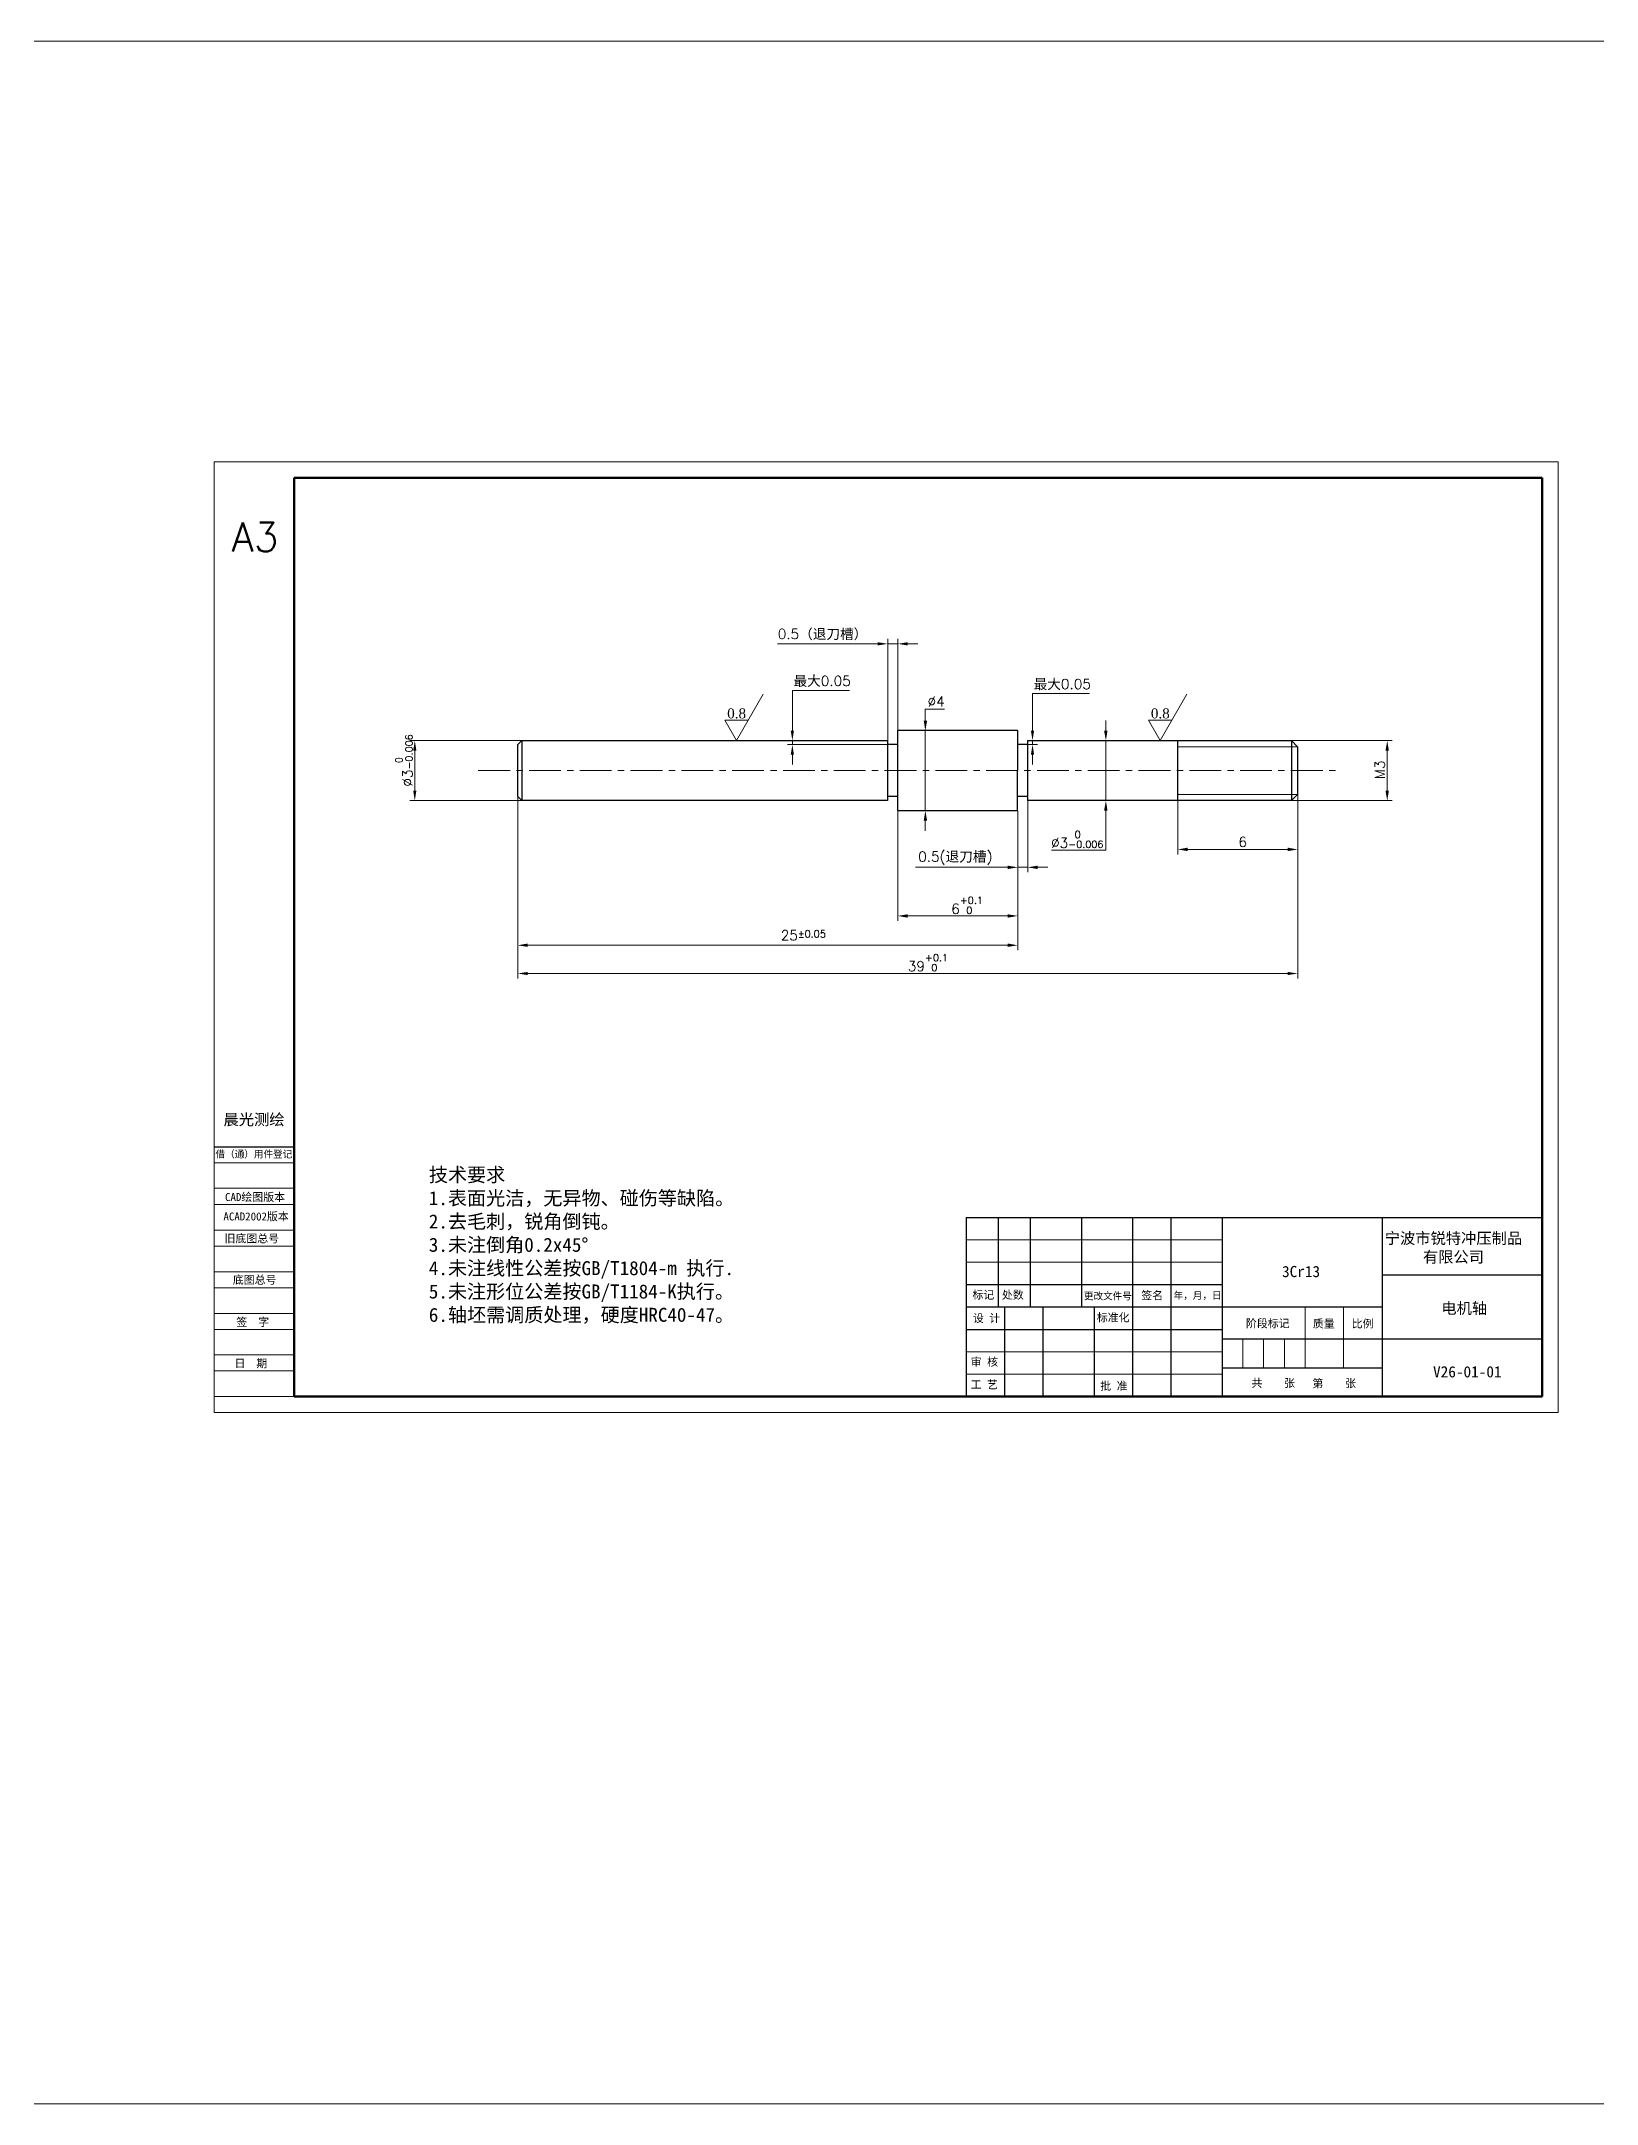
# Model space of a CAD drawing. Header units: millimetres. Extents: x 2517 to 6633, y 792 to 3241.
# Drawn here: x 3246.3 to 3324.1, y 1438 to 1541.1 of the extents above; entities that cross this region are included whole.
import ezdxf

# ---------------------------------------------------------------- set-up
doc = ezdxf.new("R2010")
doc.units = ezdxf.units.MM
doc.linetypes.add('CENTER', pattern=[50.8, 31.75, -6.35, 6.35, -6.35])
for name, color, linetype, lineweight in [('中心线', 1, 'CENTER', 9), ('填充', 3, 'Continuous', 9), ('实线', 7, 'Continuous', 25), ('尺寸标注', 2, 'Continuous', 9), ('引导线', 6, 'Continuous', 9), ('文本', 3, 'Continuous', 15), ('粗实线', 9, 'Continuous', 50)]:
    doc.layers.add(name, color=color, linetype=linetype, lineweight=lineweight)
doc.styles.add('st', font='txt.shx')
doc.styles.get("Standard").update_dxf_attribs({"font": 'simfang.ttf'})
doc.dimstyles.new('st0.2', dxfattribs={"dimscale": 0.2, "dimtxt": 2.5, "dimasz": 2.5, "dimexe": 1.25, "dimexo": 0, "dimtad": 1, "dimtoh": 1, "dimdec": 3, "dimdsep": 46, "dimtxsty": 'st', "dimcen": 0, "dimclrd": 256, "dimclre": 256, "dimclrt": 256, "dimadec": 4, "dimazin": 2, "dimtfac": 1, "dimtdec": 3, "dimtmove": 0, "dimatfit": 1, "dimfxl": 1, "dimlwd": -1, "dimlwe": -1, "dimarcsym": 0})

# ---------------------------------------------------------------- blocks, each defined once
blk = doc.blocks.new('*D104')
at = {"layer": 'Defpoints', "color": 0, "ltscale": 0.2, "transparency": 16777216}
for p in [(3270.34, 1506.17), (3264.99, 1503.17), (3270.34, 1503.17)]:
    blk.add_point(p, dxfattribs=at)
at = {"layer": '尺寸标注', "ltscale": 0.2, "transparency": 16777216}
for p, q in [((3270.34, 1506.17), (3264.74, 1506.17)), ((3264.99, 1505.67), (3264.99, 1503.67)), ((3270.34, 1503.17), (3264.74, 1503.17))]:
    blk.add_line(p, q, dxfattribs=at)
for points in [[(3264.91, 1505.67), (3265.07, 1505.67), (3264.99, 1506.17)], [(3264.91, 1503.67), (3265.07, 1503.67), (3264.99, 1503.17)]]:
    blk.add_solid(points, dxfattribs=at)
at = {"layer": '尺寸标注', "ltscale": 0.2, "transparency": 16777216, "insert": (3264.45, 1505.18), "char_height": 0.5, "attachment_point": 5, "rotation": 90, "style": 'st'}
blk.add_mtext('%%c3{}{\\H0.71x;\\C3;\\S 0^ -0.006;}', dxfattribs=at)
blk = doc.blocks.new('*D105')
at = {"layer": 'Defpoints', "color": 0, "ltscale": 0.2, "transparency": 16777216}
for p in [(3308.83, 1506.17), (3308.83, 1503.17), (3313.62, 1503.17)]:
    blk.add_point(p, dxfattribs=at)
at = {"layer": '尺寸标注', "ltscale": 0.2, "transparency": 16777216}
for p, q in [((3308.83, 1506.17), (3313.87, 1506.17)), ((3313.62, 1505.67), (3313.62, 1503.67)), ((3308.83, 1503.17), (3313.87, 1503.17))]:
    blk.add_line(p, q, dxfattribs=at)
for points in [[(3313.53, 1505.67), (3313.7, 1505.67), (3313.62, 1506.17)], [(3313.53, 1503.67), (3313.7, 1503.67), (3313.62, 1503.17)]]:
    blk.add_solid(points, dxfattribs=at)
at = {"layer": '尺寸标注', "ltscale": 0.2, "transparency": 16777216, "insert": (3313.24, 1504.71), "char_height": 0.5, "attachment_point": 5, "rotation": 90, "style": 'st'}
blk.add_mtext('M3', dxfattribs=at)
blk = doc.blocks.new('*D106')
at = {"layer": 'Defpoints', "color": 0, "ltscale": 0.2, "transparency": 16777216}
for p in [(3295.14, 1506.67), (3290.52, 1502.67), (3295.14, 1502.67)]:
    blk.add_point(p, dxfattribs=at)
at = {"layer": '尺寸标注', "ltscale": 0.2, "transparency": 16777216}
for p, q in [((3290.52, 1507.17), (3290.52, 1507.75)), ((3290.52, 1507.75), (3291.48, 1507.75)), ((3295.14, 1506.67), (3290.27, 1506.67)), ((3290.52, 1502.67), (3290.52, 1506.67)), ((3295.14, 1502.67), (3290.27, 1502.67)), ((3290.52, 1502.17), (3290.52, 1501.67))]:
    blk.add_line(p, q, dxfattribs=at)
for points in [[(3290.44, 1507.17), (3290.61, 1507.17), (3290.52, 1506.67)], [(3290.44, 1502.17), (3290.61, 1502.17), (3290.52, 1502.67)]]:
    blk.add_solid(points, dxfattribs=at)
at = {"layer": '尺寸标注', "ltscale": 0.2, "transparency": 16777216, "insert": (3291.06, 1508.12), "char_height": 0.5, "attachment_point": 5, "style": 'st'}
blk.add_mtext('%%c4', dxfattribs=at)
blk = doc.blocks.new('*D107')
at = {"layer": 'Defpoints', "color": 0, "ltscale": 0.2, "transparency": 16777216}
for p in [(3298.49, 1506.17), (3298.77, 1503.17), (3299.55, 1503.17)]:
    blk.add_point(p, dxfattribs=at)
at = {"layer": '尺寸标注', "ltscale": 0.2, "transparency": 16777216}
for p, q in [((3299.55, 1506.67), (3299.55, 1507.17)), ((3298.49, 1506.17), (3299.8, 1506.17)), ((3299.55, 1506.17), (3299.55, 1503.17)), ((3298.77, 1503.17), (3299.8, 1503.17)), ((3299.55, 1502.67), (3299.55, 1500.69)), ((3299.55, 1500.69), (3296.83, 1500.69))]:
    blk.add_line(p, q, dxfattribs=at)
for points in [[(3299.46, 1506.67), (3299.63, 1506.67), (3299.55, 1506.17)], [(3299.46, 1502.67), (3299.63, 1502.67), (3299.55, 1503.17)]]:
    blk.add_solid(points, dxfattribs=at)
at = {"layer": '尺寸标注', "ltscale": 0.2, "transparency": 16777216, "insert": (3298.12, 1501.23), "char_height": 0.5, "attachment_point": 5, "style": 'st'}
blk.add_mtext('%%c3{}{\\H0.71x;\\C3;\\S 0^ -0.006;}', dxfattribs=at)
blk = doc.blocks.new('*D108')
at = {"layer": 'Defpoints', "color": 0, "ltscale": 0.2, "transparency": 16777216}
for p in [(3309.14, 1503.48), (3303.14, 1503.17), (3309.14, 1500.73)]:
    blk.add_point(p, dxfattribs=at)
at = {"layer": '尺寸标注', "ltscale": 0.2, "transparency": 16777216}
for p, q in [((3309.14, 1503.48), (3309.14, 1500.48)), ((3303.14, 1503.17), (3303.14, 1500.48)), ((3303.64, 1500.73), (3308.64, 1500.73))]:
    blk.add_line(p, q, dxfattribs=at)
for points in [[(3303.64, 1500.82), (3303.64, 1500.65), (3303.14, 1500.73)], [(3308.64, 1500.82), (3308.64, 1500.65), (3309.14, 1500.73)]]:
    blk.add_solid(points, dxfattribs=at)
at = {"layer": '尺寸标注', "ltscale": 0.2, "transparency": 16777216, "insert": (3306.39, 1501.11), "char_height": 0.5, "attachment_point": 5, "style": 'st'}
blk.add_mtext('6', dxfattribs=at)
blk = doc.blocks.new('*D109')
at = {"layer": 'Defpoints', "color": 0, "ltscale": 0.2, "transparency": 16777216}
for p in [(3289.14, 1502.67), (3295.14, 1502.67), (3295.14, 1497.41)]:
    blk.add_point(p, dxfattribs=at)
at = {"layer": '尺寸标注', "ltscale": 0.2, "transparency": 16777216}
for p, q in [((3289.14, 1502.67), (3289.14, 1497.16)), ((3295.14, 1502.67), (3295.14, 1497.16)), ((3289.64, 1497.41), (3294.64, 1497.41))]:
    blk.add_line(p, q, dxfattribs=at)
for points in [[(3289.64, 1497.49), (3289.64, 1497.32), (3289.14, 1497.41)], [(3294.64, 1497.49), (3294.64, 1497.32), (3295.14, 1497.41)]]:
    blk.add_solid(points, dxfattribs=at)
at = {"layer": '尺寸标注', "ltscale": 0.2, "transparency": 16777216, "insert": (3292.61, 1497.94), "char_height": 0.5, "attachment_point": 5, "style": 'st'}
blk.add_mtext('6{}{\\H0.71x;\\C3;\\S+0.1^  0;}', dxfattribs=at)
blk = doc.blocks.new('*D110')
at = {"layer": 'Defpoints', "color": 0, "ltscale": 0.2, "transparency": 16777216}
for p in [(3270.14, 1503.37), (3309.14, 1503.48), (3309.14, 1494.53)]:
    blk.add_point(p, dxfattribs=at)
at = {"layer": '尺寸标注', "ltscale": 0.2, "transparency": 16777216}
for p, q in [((3270.14, 1503.37), (3270.14, 1494.28)), ((3309.14, 1503.48), (3309.14, 1494.28)), ((3270.64, 1494.53), (3308.64, 1494.53))]:
    blk.add_line(p, q, dxfattribs=at)
for points in [[(3270.64, 1494.61), (3270.64, 1494.45), (3270.14, 1494.53)], [(3308.64, 1494.61), (3308.64, 1494.45), (3309.14, 1494.53)]]:
    blk.add_solid(points, dxfattribs=at)
at = {"layer": '尺寸标注', "ltscale": 0.2, "transparency": 16777216, "insert": (3290.65, 1495.07), "char_height": 0.5, "attachment_point": 5, "style": 'st'}
blk.add_mtext('39{}{\\H0.71x;\\C3;\\S+0.1^  0;}', dxfattribs=at)
blk = doc.blocks.new('*D111')
at = {"layer": 'Defpoints', "color": 0, "ltscale": 0.2, "transparency": 16777216}
for p in [(3295.14, 1502.67), (3295.64, 1503.17), (3295.14, 1499.84)]:
    blk.add_point(p, dxfattribs=at)
at = {"layer": '尺寸标注', "ltscale": 0.2, "transparency": 16777216}
for p, q in [((3295.14, 1502.67), (3295.14, 1499.59)), ((3295.64, 1503.17), (3295.64, 1499.59)), ((3294.64, 1499.84), (3290.03, 1499.84)), ((3295.64, 1499.84), (3295.14, 1499.84)), ((3296.14, 1499.84), (3296.64, 1499.84))]:
    blk.add_line(p, q, dxfattribs=at)
for points in [[(3294.64, 1499.92), (3294.64, 1499.75), (3295.14, 1499.84)], [(3296.14, 1499.92), (3296.14, 1499.75), (3295.64, 1499.84)]]:
    blk.add_solid(points, dxfattribs=at)
at = {"layer": '尺寸标注', "ltscale": 0.2, "transparency": 16777216, "insert": (3292.02, 1500.29), "char_height": 0.5, "attachment_point": 5, "style": 'st'}
blk.add_mtext('0.5(退刀槽)', dxfattribs=at)
blk = doc.blocks.new('*D112')
at = {"layer": 'Defpoints', "color": 0, "ltscale": 0.2, "transparency": 16777216}
for p in [(3295.64, 1506.17), (3295.64, 1505.97), (3295.88, 1505.97)]:
    blk.add_point(p, dxfattribs=at)
at = {"layer": '尺寸标注', "ltscale": 0.2, "transparency": 16777216}
for p, q in [((3295.88, 1506.67), (3295.88, 1508.52)), ((3295.88, 1508.52), (3298.73, 1508.52)), ((3295.64, 1506.17), (3296.13, 1506.17)), ((3295.64, 1505.97), (3296.13, 1505.97)), ((3295.88, 1505.97), (3295.88, 1506.17)), ((3295.88, 1505.47), (3295.88, 1504.97))]:
    blk.add_line(p, q, dxfattribs=at)
for points in [[(3295.8, 1506.67), (3295.96, 1506.67), (3295.88, 1506.17)], [(3295.8, 1505.47), (3295.96, 1505.47), (3295.88, 1505.97)]]:
    blk.add_solid(points, dxfattribs=at)
at = {"layer": '尺寸标注', "ltscale": 0.2, "transparency": 16777216, "insert": (3297.37, 1508.97), "char_height": 0.5, "attachment_point": 5, "style": 'st'}
blk.add_mtext('最大0.05', dxfattribs=at)
blk = doc.blocks.new('*D350')
at = {"layer": 'Defpoints', "color": 0, "ltscale": 0.2, "transparency": 16777216}
for p in [(3270.14, 1503.37), (3295.14, 1502.67), (3295.14, 1495.94)]:
    blk.add_point(p, dxfattribs=at)
at = {"layer": '尺寸标注', "ltscale": 0.2, "transparency": 16777216}
for p, q in [((3270.14, 1503.37), (3270.14, 1495.69)), ((3295.14, 1502.67), (3295.14, 1495.69)), ((3270.64, 1495.94), (3294.64, 1495.94))]:
    blk.add_line(p, q, dxfattribs=at)
for points in [[(3270.64, 1496.03), (3270.64, 1495.86), (3270.14, 1495.94)], [(3294.64, 1496.03), (3294.64, 1495.86), (3295.14, 1495.94)]]:
    blk.add_solid(points, dxfattribs=at)
at = {"layer": '尺寸标注', "ltscale": 0.2, "transparency": 16777216, "insert": (3284.42, 1496.44), "char_height": 0.5, "attachment_point": 5, "style": 'st'}
blk.add_mtext('25{}{\\A0;{\\H1.5x;}{\\A2;\\H0.71x;\\C3;%%p0.05}}', dxfattribs=at)
blk = doc.blocks.new('*D426')
at = {"layer": 'Defpoints', "color": 0, "ltscale": 0.2, "transparency": 16777216}
for p in [(3289.14, 1511.01), (3289.14, 1506.67), (3288.64, 1506.17)]:
    blk.add_point(p, dxfattribs=at)
at = {"layer": '尺寸标注', "ltscale": 0.2, "transparency": 16777216}
for p, q in [((3288.14, 1511.01), (3283.13, 1511.01)), ((3288.64, 1506.17), (3288.64, 1511.26)), ((3289.14, 1511.01), (3288.64, 1511.01)), ((3289.14, 1506.67), (3289.14, 1511.26)), ((3289.64, 1511.01), (3290.14, 1511.01))]:
    blk.add_line(p, q, dxfattribs=at)
for points in [[(3288.14, 1511.09), (3288.14, 1510.93), (3288.64, 1511.01)], [(3289.64, 1511.09), (3289.64, 1510.93), (3289.14, 1511.01)]]:
    blk.add_solid(points, dxfattribs=at)
at = {"layer": '尺寸标注', "ltscale": 0.2, "transparency": 16777216, "insert": (3285.38, 1511.47), "char_height": 0.5, "attachment_point": 5, "style": 'st'}
blk.add_mtext('0.5（退刀槽）', dxfattribs=at)
blk = doc.blocks.new('*D427')
at = {"layer": 'Defpoints', "color": 0, "ltscale": 0.2, "transparency": 16777216}
for p in [(3283.87, 1505.97), (3288.64, 1506.17), (3288.64, 1505.97)]:
    blk.add_point(p, dxfattribs=at)
at = {"layer": '尺寸标注', "ltscale": 0.2, "transparency": 16777216}
for p, q in [((3283.87, 1506.67), (3283.87, 1508.67)), ((3283.87, 1508.67), (3286.72, 1508.67)), ((3288.64, 1506.17), (3283.62, 1506.17)), ((3288.64, 1505.97), (3283.62, 1505.97)), ((3283.87, 1505.97), (3283.87, 1506.17)), ((3283.87, 1505.47), (3283.87, 1504.97))]:
    blk.add_line(p, q, dxfattribs=at)
for points in [[(3283.79, 1506.67), (3283.95, 1506.67), (3283.87, 1506.17)], [(3283.79, 1505.47), (3283.95, 1505.47), (3283.87, 1505.97)]]:
    blk.add_solid(points, dxfattribs=at)
at = {"layer": '尺寸标注', "ltscale": 0.2, "transparency": 16777216, "insert": (3285.36, 1509.13), "char_height": 0.5, "attachment_point": 5, "style": 'st'}
blk.add_mtext('最大0.05', dxfattribs=at)

msp = doc.modelspace()

# ---------------------------------------------------------------- linework, layer by layer
at = {"layer": '中心线', "ltscale": 0.05}
msp.add_line((3268.1647, 1504.6722), (3311.3275, 1504.6722), dxfattribs=at)
at = {"layer": '填充', "ltscale": 0.2}
for p, q in [((3309.1364, 1505.8635), (3303.1364, 1505.8635)), ((3309.1364, 1503.481), (3303.1364, 1503.481))]:
    msp.add_line(p, q, dxfattribs=at)
at = {"layer": '实线', "ltscale": 0.2}
for p, q in [((3295.1364, 1506.6722), (3289.1364, 1506.6722)), ((3289.1364, 1506.6722), (3289.1364, 1502.6722)), ((3295.1364, 1506.6722), (3295.1364, 1504.6722)), ((3270.3364, 1506.1722), (3270.1364, 1505.9722)), ((3270.1364, 1504.6722), (3270.1364, 1505.9722)), ((3270.3364, 1506.1722), (3288.6364, 1506.1722)), ((3270.3364, 1506.1722), (3270.3364, 1503.1722)), ((3289.1364, 1505.9722), (3288.6364, 1505.9722)), ((3295.6364, 1505.9722), (3295.1364, 1505.9722)), ((3295.6364, 1506.1722), (3308.8277, 1506.1722)), ((3295.6364, 1506.1722), (3295.6364, 1503.1722)), ((3295.6364, 1506.1722), (3295.6364, 1505.9722)), ((3303.1364, 1506.1722), (3303.1364, 1503.1722)), ((3308.8277, 1506.1722), (3309.1364, 1505.8635)), ((3308.8277, 1506.1722), (3308.8277, 1503.1722)), ((3309.1364, 1505.8635), (3309.1364, 1503.481)), ((3270.1364, 1503.3722), (3270.1364, 1504.6722)), ((3295.1364, 1502.6722), (3295.1364, 1504.6722)), ((3270.3364, 1503.1722), (3270.1364, 1503.3722)), ((3289.1364, 1503.3722), (3288.6364, 1503.3722)), ((3295.6364, 1503.3722), (3295.1364, 1503.3722)), ((3308.8277, 1503.1722), (3309.1364, 1503.481)), ((3288.6364, 1503.1722), (3270.3364, 1503.1722)), ((3289.1364, 1502.6722), (3295.1364, 1502.6722)), ((3308.8277, 1503.1722), (3295.6364, 1503.1722))]:
    msp.add_line(p, q, dxfattribs=at)
at = {"layer": '实线', "ltscale": 0.1}
msp.add_line((3288.6364, 1506.1722), (3288.6364, 1503.1722), dxfattribs=at)
at = {"layer": '实线'}
for p, q in [((3254.9584, 1485.8612), (3258.9584, 1485.8612)), ((3258.9584, 1473.3812), (3258.9584, 1482.3412)), ((3258.9584, 1482.3412), (3258.9584, 1473.3812)), ((3292.5584, 1482.3412), (3321.3584, 1482.3412)), ((3292.5614, 1482.3412), (3292.5614, 1473.3812)), ((3294.1614, 1482.3412), (3294.1614, 1477.8612)), ((3295.7614, 1482.3412), (3295.7614, 1477.8612)), ((3298.3214, 1482.3412), (3298.3214, 1477.8612)), ((3300.8814, 1482.3412), (3300.8814, 1473.3812)), ((3302.8014, 1482.3412), (3302.8014, 1473.3812)), ((3305.3614, 1482.3412), (3305.3614, 1473.3812)), ((3313.3584, 1482.3412), (3313.3584, 1473.3812)), ((3292.5584, 1478.9812), (3305.3614, 1478.9812)), ((3313.3584, 1479.4612), (3321.3584, 1479.4612)), ((3292.5584, 1477.8612), (3305.3614, 1477.8612)), ((3294.4814, 1477.8612), (3294.4814, 1473.3812)), ((3296.4014, 1477.8612), (3296.4014, 1473.3812)), ((3298.9614, 1477.8612), (3298.9614, 1473.3812)), ((3305.3614, 1477.8612), (3313.3584, 1477.8612)), ((3292.5584, 1476.7412), (3305.3614, 1476.7412)), ((3305.3614, 1476.2612), (3321.3584, 1476.2612)), ((3305.3614, 1474.8212), (3313.3584, 1474.8212)), ((3292.5584, 1473.3812), (3321.3584, 1473.3812))]:
    msp.add_line(p, q, dxfattribs=at)
at = {"layer": '尺寸标注', "ltscale": 0.2}
for p, q in [((3054.3981, 1541.131), (3645.4033, 1541.131)), ((3054.3981, 1438.0325), (3645.4033, 1438.0325))]:
    msp.add_line(p, q, dxfattribs=at)
at = {"layer": '引导线'}
for p, q in [((3254.9584, 1520.1012), (3322.1584, 1520.1012)), ((3254.9584, 1472.5812), (3254.9584, 1520.1012)), ((3322.1584, 1472.5812), (3322.1584, 1520.1012)), ((3258.9584, 1485.0612), (3254.9584, 1485.0612)), ((3258.9584, 1483.8069), (3254.9584, 1483.8069)), ((3258.9584, 1482.9812), (3254.9584, 1482.9812)), ((3258.9584, 1481.7012), (3254.9584, 1481.7012)), ((3258.9584, 1480.9012), (3254.9584, 1480.9012)), ((3292.5584, 1481.2212), (3305.3614, 1481.2212)), ((3258.9584, 1479.6212), (3254.9584, 1479.6212)), ((3292.5584, 1480.1012), (3305.3614, 1480.1012)), ((3258.9584, 1478.8212), (3254.9584, 1478.8212)), ((3258.9584, 1477.5412), (3254.9584, 1477.5412)), ((3258.9584, 1476.7412), (3254.9584, 1476.7412)), ((3258.9584, 1475.4612), (3254.9584, 1475.4612)), ((3292.5584, 1475.6212), (3305.3614, 1475.6212)), ((3258.9584, 1474.6612), (3254.9584, 1474.6612)), ((3292.5584, 1474.5012), (3305.3614, 1474.5012)), ((3258.9584, 1473.3812), (3254.9584, 1473.3812)), ((3254.9584, 1472.5812), (3322.1584, 1472.5812))]:
    msp.add_line(p, q, dxfattribs=at)
at = {"layer": '文本'}
for p, q in [((3281.083, 1506.185), (3282.4133, 1508.489)), ((3302.2694, 1506.185), (3303.5996, 1508.489)), ((3281.665, 1507.193), (3280.5011, 1507.193)), ((3280.5011, 1507.193), (3281.083, 1506.185)), ((3302.8513, 1507.193), (3301.6874, 1507.193)), ((3301.6874, 1507.193), (3302.2694, 1506.185))]:
    msp.add_line(p, q, dxfattribs=at)
at = {"layer": '文本', "ltscale": 0.2}
for p, q in [((3309.5184, 1477.8612), (3309.5184, 1474.8212)), ((3311.4384, 1477.8612), (3311.4384, 1474.8212)), ((3306.3984, 1476.2612), (3306.3984, 1474.8212)), ((3307.4384, 1476.2612), (3307.4384, 1474.8212)), ((3308.4784, 1476.2612), (3308.4784, 1474.8212))]:
    msp.add_line(p, q, dxfattribs=at)
at = {"layer": '粗实线'}
for p, q in [((3258.9584, 1473.3812), (3258.9584, 1519.3012)), ((3258.9584, 1519.3012), (3321.3584, 1519.3012)), ((3321.3584, 1473.3812), (3321.3584, 1519.3012)), ((3258.9584, 1473.3812), (3321.3584, 1473.3812))]:
    msp.add_line(p, q, dxfattribs=at)

# ---------------------------------------------------------------- texts
at = {"layer": '实线', "ltscale": 0.2, "insert": (3255.829, 1517.0701), "char_height": 1.44, "width": 4, "attachment_point": 1, "style": 'st'}
msp.add_mtext('A3', dxfattribs=at)
at = {"layer": '实线', "char_height": 0.56, "attachment_point": 5}
for s, insert, width in [('晨光测绘', (3256.9498, 1487.2003), 10.108768), ('宁波市锐特冲压制品\\P有限公司', (3316.9299, 1480.7985), 10.108768), ('3Cr13', (3309.3092, 1479.628), 6.29936), (' 电机轴', (3317.2783, 1477.7688), 10.108768), ('V26-01-01', (3317.6229, 1474.6172), 7.3604)]:
    msp.add_mtext(s, dxfattribs=dict(at, insert=insert, width=width))
at = {"layer": '文本'}
for s, insert, char_height, width, attachment_point in [('{\\fTimes New Roman|b0|i0|c0|p18;0.8}', (3280.6128, 1507.7819), 0.5, 2.92, 1), ('{\\fTimes New Roman|b0|i0|c0|p18;0.8}', (3301.7992, 1507.7819), 0.5, 2.92, 1), ('技术要求\\P1.表面光洁，无异物、碰伤等缺陷。\\P2.去毛刺，锐角倒钝。\\P3.未注倒角0.2x45°\\P4.未注线性公差按GB/T1804-m 执行.\\P5.未注形位公差按GB/T1184-K执行。\\P6.轴坯需调质处理，硬度HRC40-47。', (3265.6924, 1480.9181), 0.7, 17.90296, 4)]:
    msp.add_mtext(s, dxfattribs=dict(at, insert=insert, char_height=char_height, width=width, attachment_point=attachment_point))
at = {"layer": '文本', "ltscale": 0.2, "attachment_point": 5}
for s, insert, char_height, width in [('借（通）用件登记', (3256.9444, 1485.4782), 0.352, 8.180576), ('CAD绘图版本', (3257.0012, 1483.3324), 0.4, 12.127523), ('ACAD2002版本', (3257.056, 1482.361), 0.4, 9.361523), ('旧底图总号', (3256.8396, 1481.2628), 0.4, 10.590149), ('底图总号', (3256.9825, 1479.1936), 0.4, 2.321856), ('标记', (3293.4198, 1478.4466), 0.4, 2.321856), ('处数', (3294.895, 1478.4431), 0.4, 2.321856), ('更改文件号', (3299.6466, 1478.3901), 0.352, 5.150107), ('签名', (3301.8649, 1478.4156), 0.4, 2.321856), ('年，月，日', (3304.1357, 1478.4122), 0.352, 2.321856), ('设 计', (3293.5834, 1477.2756), 0.4, 2.321856), ('标准化', (3299.9137, 1477.312), 0.4, 2.321856), ('签  字', (3256.8848, 1477.0879), 0.4, 2.321856), ('阶段标记', (3307.6427, 1477.0152), 0.4, 2.321856), ('质量', (3310.4447, 1477.0059), 0.4, 2.321856), ('比例', (3312.3921, 1477.0059), 0.4, 2.321856), ('审 核', (3293.4741, 1475.0931), 0.4, 2.321856), ('日  期', (3256.7955, 1475.0179), 0.4, 2.321856), ('共    张', (3307.9195, 1474.0341), 0.4, 2.321856), ('工 艺', (3293.4678, 1473.9655), 0.4, 2.321856), ('批 准', (3299.9502, 1473.8909), 0.4, 2.321856), ('第    张', (3310.9702, 1474.0197), 0.4, 2.321856)]:
    msp.add_mtext(s, dxfattribs=dict(at, insert=insert, char_height=char_height, width=width))

# ---------------------------------------------------------------- dimensions: what is measured, and where the dimension line sits
at = {"layer": '尺寸标注', "ltscale": 0.2}
for base, p1, p2, text, picture, middle in [((3289.1364, 1511.0097), (3288.6364, 1506.1722), (3289.1364, 1506.6722), '<>（退刀槽）', '*D426', (3285.3846, 1511.0097)), ((3295.1364, 1499.835), (3295.6364, 1503.1722), (3295.1364, 1502.6722), '<>(退刀槽)', '*D111', (3292.017, 1499.835))]:
    dim = msp.add_linear_dim(base=base, p1=p1, p2=p2, text=text, dimstyle='st0.2', dxfattribs=at)
    dim.commit()
    dim.dimension.update_dxf_attribs({"geometry": picture, "text_midpoint": middle, "dimtype": 160})
for base, p1, p2, text, picture, middle in [((3283.8709, 1505.9722), (3288.6364, 1506.1722), (3288.6364, 1505.9722), '最大0.05', '*D427', (3285.3595, 1508.6722)), ((3290.5226, 1502.6722), (3295.1364, 1506.6722), (3295.1364, 1502.6722), '%%c<>', '*D106', (3291.0643, 1507.7495)), ((3295.8809, 1505.9722), (3295.6364, 1506.1722), (3295.6364, 1505.9722), '最大0.05', '*D112', (3297.3695, 1508.5159)), ((3313.6172, 1503.1722), (3308.8277, 1506.1722), (3308.8277, 1503.1722), 'M<>', '*D105', (3313.6172, 1504.7103))]:
    dim = msp.add_linear_dim(base=base, p1=p1, p2=p2, angle=90, text=text, dimstyle='st0.2', dxfattribs=at)
    dim.commit()
    dim.dimension.update_dxf_attribs({"geometry": picture, "text_midpoint": middle, "dimtype": 160})
for base, p1, p2, picture, middle in [((3264.9888, 1503.1722), (3270.3364, 1506.1722), (3270.3364, 1503.1722), '*D104', (3264.9888, 1505.1815)), ((3299.5477, 1503.1722), (3298.4941, 1506.1722), (3298.7676, 1503.1722), '*D107', (3298.124, 1500.6945))]:
    dim = msp.add_linear_dim(base=base, p1=p1, p2=p2, angle=90, text='%%c<>{}{\\H0.71x;\\C3;\\S 0^ -0.006;}', dimstyle='st0.2', override={"dimtp": 0, "dimtm": 0.006, "dimtdec": 3, "dimtzin": 8}, dxfattribs=at)
    dim.commit()
    dim.dimension.update_dxf_attribs({"geometry": picture, "text_midpoint": middle, "dimtype": 160})
for base, p1, p2, text, override, picture, middle in [((3309.1364, 1494.5284), (3270.1364, 1503.3722), (3309.1364, 1503.481), '<>{}{\\H0.71x;\\C3;\\S+0.1^  0;}', {"dimtp": 0.1, "dimtm": 0, "dimtdec": 3, "dimtzin": 8}, '*D110', (3290.6455, 1494.5284)), ((3295.1364, 1495.9447), (3270.1364, 1503.3722), (3295.1364, 1502.6722), '<>{}{\\A0;{\\H1.5x;}{\\A2;\\H0.71x;\\C3;%%p0.05}}', {"dimtp": 0.05, "dimtm": 0.05, "dimtdec": 3, "dimtzin": 8}, '*D350', (3284.4219, 1495.9447)), ((3295.1364, 1497.4055), (3289.1364, 1502.6722), (3295.1364, 1502.6722), '<>{}{\\H0.71x;\\C3;\\S+0.1^  0;}', {"dimtp": 0.1, "dimtm": 0, "dimtdec": 3, "dimtzin": 8}, '*D109', (3292.6132, 1497.4055))]:
    dim = msp.add_linear_dim(base=base, p1=p1, p2=p2, text=text, dimstyle='st0.2', override=override, dxfattribs=at)
    dim.commit()
    dim.dimension.update_dxf_attribs({"geometry": picture, "text_midpoint": middle, "dimtype": 160})
dim = msp.add_linear_dim(base=(3309.1364, 1500.7324), p1=(3303.1364, 1503.1722), p2=(3309.1364, 1503.481), dimstyle='st0.2', dxfattribs=at)
dim.commit()
dim.dimension.update_dxf_attribs({"geometry": '*D108', "text_midpoint": (3306.3878, 1500.7324), "dimtype": 160})

doc.saveas('drawing.dxf')
